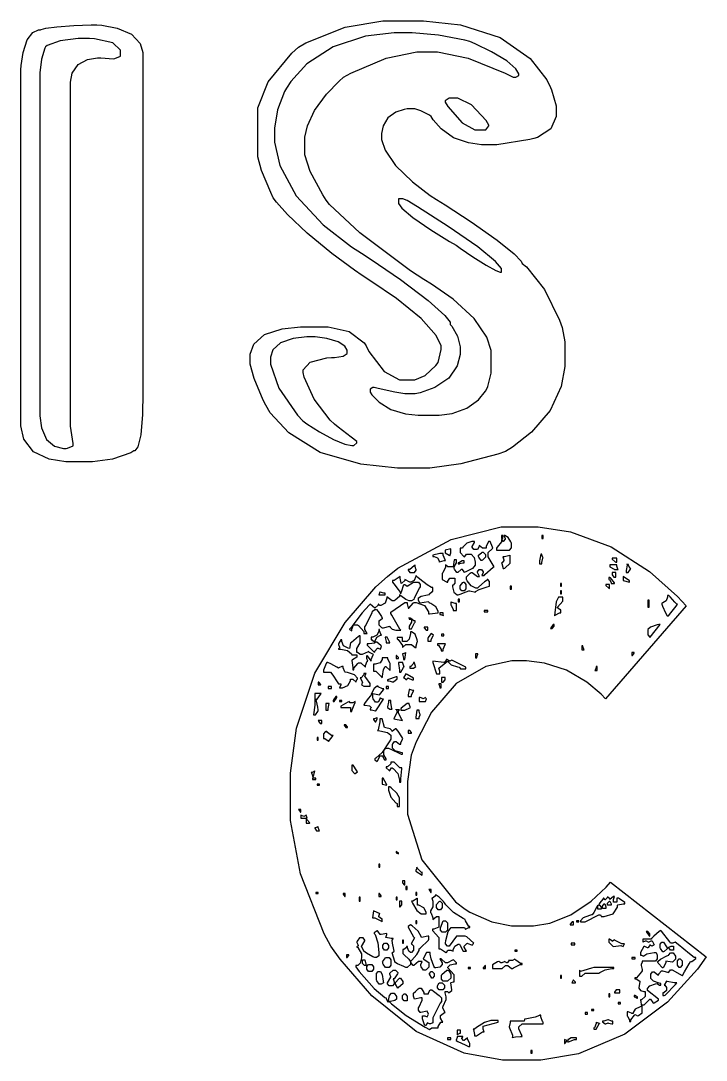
# Model space of a CAD drawing. Extents: x 85 to 270, y 27 to 328.
# Drawn here: x 85.2 to 127.2, y 194.2 to 257.8 of the extents above; entities that cross this region are included whole.
import ezdxf

# ---------------------------------------------------------------- set-up
doc = ezdxf.new("R2010")
doc.units = 0
doc.header["$MEASUREMENT"] = 0

msp = doc.modelspace()

# ---------------------------------------------------------------- linework, layer by layer
at = {"color": 7}
for points in [[(108.162, 257.774), (109.115, 257.774), (109.868, 257.774), (112.13, 257.518), (114.559, 256.748), (116.401, 255.469), (117.424, 254.169), (117.651, 253.683), (117.712, 253.551), (118.004, 252.566), (118.004, 252.236), (118.004, 252.166), (118.004, 251.915), (117.66, 251.161), (116.858, 250.64), (116.629, 250.578), (116.381, 250.508), (114.37, 250.19), (113.701, 250.19), (113.433, 250.19), (112.635, 250.297), (111.72, 250.618), (110.957, 251.158), (110.473, 251.714), (110.349, 251.919), (110.234, 251.999), (109.718, 252.268), (109.345, 252.377), (109.221, 252.377), (108.868, 252.377), (108.692, 252.348), (108.178, 252.173), (107.694, 251.827), (107.408, 251.34), (107.315, 250.875), (107.315, 250.719), (107.315, 250.505), (107.526, 249.861), (108.157, 248.925), (109.204, 247.916), (110.289, 247.09), (110.666, 246.838), (111.204, 246.502), (112.802, 245.463), (114.392, 244.352), (115.434, 243.506), (115.852, 243.073), (115.923, 242.923), (116.17, 242.721), (117.271, 241.336), (118.197, 239.457), (118.357, 239.007), (118.533, 238.125), (118.533, 237.031), (118.533, 236.623), (118.307, 235.397), (117.63, 233.923), (116.494, 232.602), (115.321, 231.679), (114.899, 231.422), (114.423, 231.255), (112.152, 230.66), (110.271, 230.4), (109.644, 230.4), (109.044, 230.4), (108.29, 230.4), (106.033, 230.639), (103.561, 231.357), (101.626, 232.558), (100.499, 233.779), (100.225, 234.244), (100.065, 234.553), (99.5094, 235.882), (99.271, 236.77), (99.271, 237.067), (99.271, 237.173), (99.271, 237.377), (99.489, 237.987), (100.139, 238.572), (101.22, 238.924), (102.351, 239.043), (102.729, 239.043), (103.61, 239.043), (104.041, 239.043), (105.33, 238.752), (106.247, 238.073), (106.363, 237.878), (106.539, 237.535), (107.477, 236.321), (108.413, 235.796), (108.726, 235.796), (109.149, 235.796), (109.354, 235.796), (109.973, 236.061), (110.64, 236.678), (110.772, 236.854), (110.949, 237.666), (110.949, 237.881), (110.644, 238.522), (109.735, 239.554), (108.224, 240.772), (106.652, 241.846), (106.116, 242.182), (105.646, 242.51), (104.269, 243.532), (102.751, 244.776), (101.556, 245.914), (100.881, 246.673), (100.682, 246.944), (100.524, 247.271), (99.9684, 248.616), (99.7299, 249.452), (99.7299, 249.731), (99.7299, 251.919), (99.7299, 252.448), (100.36, 254.036), (101.82, 255.8), (102.235, 256.153), (102.684, 256.427), (105.078, 257.374), (107.39, 257.774), (108.162, 257.774)], [(89.8881, 257.528), (90.201, 257.506), (91.1324, 257.331), (92.0129, 256.95), (92.5368, 256.392), (92.7104, 255.843), (92.7104, 255.658), (92.7104, 235.443), (92.7104, 235.005), (92.6758, 233.691), (92.5724, 232.446), (92.3974, 231.705), (92.2073, 231.458), (92.1452, 231.458), (91.9593, 231.344), (90.8526, 230.951), (89.625, 230.787), (89.2168, 230.787), (88.3348, 230.787), (87.9934, 230.787), (86.9721, 230.94), (86.0019, 231.4), (85.4234, 232.172), (85.2318, 232.986), (85.2318, 233.256), (85.2318, 254.776), (85.248, 255.045), (85.368, 255.843), (85.6188, 256.603), (85.9744, 257.059), (86.3163, 257.211), (86.4306, 257.211), (86.4828, 257.247), (86.7625, 257.315), (87.4448, 257.409), (88.4837, 257.484), (89.5368, 257.522), (89.8881, 257.528)], [(100.754, 250.825), (100.754, 250.349), (101.085, 248.921), (102.081, 247.072), (103.744, 245.284), (105.468, 243.946), (106.08, 243.557), (106.681, 243.162), (108.461, 241.933), (110.159, 240.657), (111.175, 239.739), (111.514, 239.323), (111.514, 239.183), (111.61, 239.079), (111.957, 238.47), (112.113, 237.815), (112.113, 237.596), (112.113, 237.362), (111.941, 236.657), (111.424, 235.904), (110.564, 235.335), (109.668, 235.016), (109.361, 234.95), (108.938, 234.95), (108.733, 234.95), (108.121, 235.052), (107.103, 235.277), (106.856, 235.339), (106.785, 235.339), (106.609, 235.233), (106.609, 235.056), (106.723, 234.885), (107.164, 234.435), (107.884, 233.994), (108.767, 233.732), (109.557, 233.645), (109.82, 233.645), (110.56, 233.645), (110.827, 233.645), (111.632, 233.751), (112.522, 234.064), (113.234, 234.583), (113.663, 235.108), (113.771, 235.303), (113.815, 235.4), (114.017, 236.201), (114.017, 236.467), (114.017, 237.313), (114.017, 237.59), (113.758, 238.419), (112.985, 239.558), (111.695, 240.732), (110.356, 241.661), (109.89, 241.935), (109.087, 242.483), (105.982, 244.793), (104.114, 246.539), (103.929, 246.804), (103.709, 247.13), (102.945, 248.554), (102.622, 249.569), (102.622, 249.907), (102.622, 250.436), (102.622, 250.662), (102.769, 251.336), (103.21, 252.284), (103.947, 253.279), (104.713, 254.074), (104.987, 254.317), (105.428, 254.573), (107.597, 255.478), (109.475, 255.87), (110.103, 255.87), (110.73, 255.87), (112.611, 255.478), (114.881, 254.573), (115.358, 254.317), (115.535, 254.317), (115.711, 254.423), (115.711, 254.526), (115.525, 254.834), (114.966, 255.32), (114.028, 255.878), (113.046, 256.359), (112.713, 256.505), (112.412, 256.594), (110.803, 256.902), (109.192, 257.035), (108.656, 257.035), (108.071, 257.035), (106.32, 256.824), (104.346, 256.188), (102.737, 255.13), (101.747, 254.054), (101.494, 253.647), (101.37, 253.445), (100.939, 252.33), (100.754, 251.201), (100.754, 250.825)], [(86.3946, 254.317), (86.3946, 233.856), (86.3946, 233.608), (86.4941, 232.864), (86.7957, 232.16), (87.3016, 231.739), (87.8388, 231.599), (88.0181, 231.599), (88.0883, 231.617), (88.441, 231.763), (88.441, 231.811), (88.441, 231.915), (88.2646, 232.974), (88.2646, 253.824), (88.2646, 254.01), (88.3832, 254.565), (88.736, 255.094), (89.3202, 255.413), (89.9308, 255.517), (90.1347, 255.517), (90.9105, 255.447), (90.9807, 255.465), (91.3335, 255.61), (91.3335, 255.658), (91.3335, 255.834), (91.3335, 255.98), (90.8569, 256.417), (89.746, 256.664), (89.4292, 256.682), (89.1124, 256.682), (88.7469, 256.682), (87.6515, 256.555), (86.8535, 256.267), (86.7473, 256.187), (86.6937, 256.091), (86.4912, 255.425), (86.3946, 254.594), (86.3946, 254.317)], [(111.195, 252.871), (111.195, 252.801), (111.372, 252.519), (112.236, 251.531), (113.017, 251.108), (113.278, 251.108), (113.63, 251.108), (113.691, 251.108), (113.867, 251.346), (113.877, 251.39), (113.709, 251.664), (112.823, 252.629), (111.972, 253.048), (111.69, 253.048), (111.442, 253.048), (111.195, 252.871)], [(108.339, 246.874), (108.339, 246.698), (108.339, 246.601), (108.556, 246.309), (109.215, 245.733), (110.317, 244.977), (111.474, 244.275), (111.867, 244.052), (112.12, 243.869), (112.896, 243.333), (113.709, 242.813), (114.296, 242.5), (114.563, 242.394), (114.653, 242.394), (114.653, 242.465), (114.653, 242.608), (114.289, 243.034), (113.202, 243.942), (111.392, 245.189), (109.504, 246.384), (108.868, 246.768), (108.62, 246.874), (108.339, 246.874)], [(100.506, 237.031), (100.514, 236.766), (101.017, 235.295), (102.155, 233.645), (102.482, 233.292), (102.733, 233.119), (103.507, 232.624), (104.369, 232.15), (105.071, 231.869), (105.483, 231.775), (105.621, 231.775), (105.797, 231.951), (105.797, 232.037), (105.453, 232.292), (104.651, 232.913), (104.422, 233.08), (104.174, 233.328), (103.192, 234.615), (102.578, 235.974), (102.518, 236.255), (102.518, 236.411), (102.945, 236.874), (103.954, 237.147), (104.246, 237.173), (104.424, 237.173), (104.96, 237.249), (105.198, 237.404), (105.198, 237.455), (105.198, 237.526), (105.198, 237.611), (105.059, 237.863), (104.647, 238.131), (103.962, 238.325), (103.25, 238.426), (103.011, 238.442), (102.734, 238.437), (101.904, 238.337), (101.123, 238.069), (100.659, 237.634), (100.506, 237.182), (100.506, 237.031)], [(115.641, 226.8), (116.24, 226.8), (116.896, 226.8), (118.867, 226.497), (121.356, 225.589), (123.711, 224.077), (125.429, 222.537), (125.942, 221.967), (121.003, 216.289), (120.744, 216.567), (119.864, 217.307), (118.62, 218.035), (117.271, 218.471), (116.18, 218.616), (115.817, 218.616), (115.285, 218.616), (113.694, 218.266), (111.879, 217.215), (110.374, 215.462), (109.418, 213.644), (109.185, 213.008), (109.131, 212.831), (108.902, 211.218), (108.902, 210.679), (108.902, 210.149), (108.902, 209.222), (109.779, 206.437), (111.839, 203.863), (112.43, 203.412), (112.703, 203.236), (114.052, 202.636), (115.269, 202.388), (115.675, 202.388), (116.276, 202.388), (116.608, 202.388), (117.604, 202.555), (118.89, 203.055), (120.129, 203.892), (121.047, 204.754), (121.32, 205.07), (127.176, 200.484), (126.65, 199.748), (124.807, 197.726), (122.202, 195.752), (119.357, 194.565), (117.046, 194.168), (116.276, 194.168), (115.499, 194.168), (114.712, 194.168), (112.355, 194.605), (109.431, 195.916), (106.718, 198.098), (104.768, 200.343), (104.21, 201.154), (103.795, 201.895), (102.352, 205.573), (101.74, 208.847), (101.74, 209.939), (101.74, 210.821), (101.74, 211.737), (102.11, 214.486), (103.222, 217.862), (105.074, 220.956), (106.96, 223.131), (107.667, 223.767), (108.301, 224.27), (111.574, 226.038), (114.624, 226.8), (115.641, 226.8)], [(112.113, 225.495), (112.113, 225.319), (112.113, 225.231), (112.352, 225.002), (112.396, 224.966), (112.404, 224.994), (112.503, 225.142), (112.536, 225.142), (112.748, 225.142), (112.801, 225.126), (112.968, 224.936), (113.029, 224.642), (113.029, 224.543), (113.029, 224.471), (112.866, 224.252), (112.474, 224.05), (112.36, 224.014), (112.36, 224.058), (112.254, 224.19), (112.219, 224.19), (112.183, 224.19), (111.971, 224.014), (111.917, 224.014), (111.777, 224.216), (111.76, 224.26), (111.76, 224.367), (111.901, 224.613), (111.901, 224.79), (111.76, 224.79), (111.69, 224.367), (111.372, 224.367), (111.231, 224.473), (111.231, 224.341), (111.053, 223.988), (111.019, 223.944), (111.019, 223.591), (111.019, 223.591), (111.274, 223.442), (111.301, 223.415), (111.372, 223.415), (111.372, 223.477), (111.478, 223.661), (111.514, 223.661), (111.795, 223.661), (111.795, 223.415), (111.795, 223.37), (111.689, 223.238), (111.654, 223.238), (111.654, 223.133), (111.737, 222.819), (111.945, 222.648), (112.007, 222.639), (112.112, 222.683), (112.492, 222.829), (112.657, 222.885), (112.713, 222.885), (113.065, 222.815), (113.065, 222.854), (113.276, 222.965), (113.769, 223.133), (113.911, 223.168), (113.911, 223.415), (113.911, 223.459), (113.805, 223.591), (113.771, 223.591), (113.771, 223.552), (113.615, 223.433), (113.268, 223.141), (113.171, 223.062), (113.076, 223.062), (112.795, 223.194), (112.544, 223.503), (112.5, 223.591), (112.5, 223.661), (112.5, 223.749), (112.739, 223.979), (112.783, 224.014), (112.853, 224.014), (113.171, 223.767), (113.312, 223.767), (113.171, 224.014), (113.171, 224.058), (113.276, 224.19), (113.312, 224.19), (113.382, 224.19), (113.417, 224.19), (113.524, 224.058), (113.524, 224.014), (113.454, 223.838), (113.594, 223.838), (113.639, 223.9), (114.14, 224.341), (114.194, 224.367), (113.841, 224.966), (113.841, 225.142), (113.841, 225.231), (114.08, 225.461), (114.124, 225.495), (114.106, 225.567), (113.96, 225.918), (113.911, 225.918), (113.858, 225.918), (113.701, 225.601), (113.701, 225.495), (113.488, 225.495), (113.278, 225.672), (113.278, 225.611), (113.17, 225.425), (113.135, 225.425), (112.995, 225.425), (112.959, 225.425), (112.853, 225.557), (112.853, 225.601), (112.995, 225.848), (112.995, 225.918), (112.925, 225.918), (112.827, 225.918), (112.536, 225.814), (112.288, 225.567), (112.254, 225.495), (112.113, 225.495)], [(114.793, 226.271), (114.865, 226.095), (114.865, 226.05), (114.758, 225.918), (114.723, 225.918), (114.723, 225.946), (114.669, 226.024), (114.653, 226.024), (114.653, 225.892), (114.388, 225.557), (114.336, 225.495), (114.336, 225.389), (115.112, 225.389), (115.146, 225.389), (115.252, 225.521), (115.252, 225.565), (115.252, 225.814), (115.225, 225.893), (115.062, 226.162), (114.86, 226.271), (114.793, 226.271)], [(114.653, 226.095), (114.723, 226.095), (114.723, 226.271), (114.653, 226.271), (114.653, 226.095)], [(117.122, 226.095), (117.192, 226.095), (117.192, 226.271), (117.122, 226.271), (117.122, 226.095)], [(110.455, 225.072), (110.455, 225.002), (110.526, 225.002), (110.74, 224.919), (110.842, 224.717), (110.842, 224.649), (110.859, 224.667), (111.137, 224.755), (111.231, 224.755), (111.204, 224.791), (111.089, 225.082), (111.089, 225.178), (110.878, 225.178), (110.455, 225.072)], [(111.195, 225.389), (111.195, 225.213), (111.195, 225.213), (111.45, 225.064), (111.478, 225.036), (111.548, 225.213), (111.548, 225.461), (111.195, 225.389)], [(113.454, 225.249), (113.524, 225.249), (113.55, 225.24), (113.665, 225.115), (113.665, 225.072), (113.665, 225.002), (113.665, 224.941), (113.488, 224.773), (113.454, 224.755), (113.4, 224.755), (113.258, 224.958), (113.242, 225.002), (113.242, 225.064), (113.418, 225.223), (113.454, 225.249)], [(112.007, 224.613), (112.007, 224.543), (112.077, 224.543), (112.094, 224.561), (112.292, 224.613), (112.36, 224.613), (112.36, 224.719), (112.219, 224.719), (112.201, 224.703), (112.055, 224.613), (112.007, 224.613)], [(114.723, 224.966), (114.793, 224.79), (114.793, 224.746), (114.687, 224.613), (114.653, 224.613), (114.661, 224.561), (114.76, 224.26), (114.793, 224.26), (114.855, 224.288), (115.172, 224.579), (115.182, 224.613), (115.182, 225.072), (115.164, 225.056), (114.833, 224.966), (114.723, 224.966)], [(117.052, 225.142), (116.982, 224.719), (116.982, 224.543), (117.122, 224.543), (117.122, 224.631), (117.174, 224.896), (117.192, 224.896), (117.183, 224.923), (117.122, 225.089), (117.122, 225.142), (117.052, 225.142)], [(121.426, 224.896), (121.426, 224.835), (121.602, 224.667), (121.638, 224.649), (121.708, 224.649), (121.708, 224.896), (121.426, 224.896)], [(122.344, 224.543), (122.334, 224.464), (122.273, 224.127), (122.273, 224.014), (122.344, 224.014), (122.396, 224.014), (122.537, 224.216), (122.554, 224.26), (122.519, 224.26), (122.414, 224.447), (122.414, 224.507), (122.344, 224.507), (122.344, 224.543)], [(108.938, 224.19), (108.946, 224.164), (109.045, 224.014), (109.079, 224.014), (109.291, 224.014), (109.325, 224.014), (109.431, 224.146), (109.431, 224.19), (109.413, 224.218), (109.361, 224.409), (109.361, 224.473), (109.307, 224.429), (109.031, 224.19), (108.938, 224.19)], [(121.285, 224.473), (121.285, 224.367), (121.285, 224.367), (121.54, 224.218), (121.568, 224.19), (121.779, 224.19), (121.769, 224.218), (121.708, 224.409), (121.708, 224.473), (121.285, 224.473)], [(121.426, 224.014), (121.426, 223.908), (121.426, 223.864), (121.532, 223.731), (121.568, 223.731), (121.638, 223.731), (121.638, 224.014), (121.426, 224.014)], [(109.397, 223.838), (109.397, 223.759), (109.313, 223.521), (109.11, 223.415), (109.044, 223.415), (108.726, 223.591), (108.726, 223.53), (108.549, 223.362), (108.515, 223.344), (108.505, 223.37), (108.443, 223.668), (108.443, 223.767), (108.381, 223.723), (108.084, 223.521), (107.986, 223.521), (107.986, 223.415), (108.064, 223.326), (108.333, 222.974), (108.443, 222.801), (108.443, 222.743), (108.515, 222.743), (108.531, 222.831), (108.676, 223.272), (108.726, 223.272), (108.868, 223.168), (109.255, 223.415), (109.538, 223.415), (109.572, 223.415), (109.678, 223.282), (109.678, 223.238), (109.678, 223.132), (109.624, 223.08), (109.299, 222.436), (109.291, 222.356), (109.149, 222.286), (109.079, 222.286), (109.007, 222.286), (108.796, 222.37), (108.479, 222.577), (108.409, 222.639), (108.409, 222.551), (108.143, 222.322), (108.09, 222.286), (107.95, 222.286), (107.633, 222.533), (107.633, 222.433), (107.521, 222.136), (107.261, 222.003), (107.174, 222.003), (107.174, 222.021), (107.12, 222.074), (107.104, 222.074), (107.104, 222.013), (106.926, 221.845), (106.892, 221.827), (106.609, 222.074), (106.547, 222.021), (106.114, 221.544), (105.543, 220.787), (105.41, 220.592), (105.392, 220.592), (105.34, 220.54), (105.34, 220.522), (105.481, 220.45), (105.481, 220.538), (105.585, 220.803), (105.621, 220.803), (105.833, 220.803), (105.894, 220.769), (106.222, 220.398), (106.222, 220.274), (106.433, 220.274), (106.292, 220.522), (106.292, 220.698), (106.353, 220.778), (106.741, 221.562), (106.751, 221.651), (106.892, 221.757), (106.962, 221.757), (106.996, 221.757), (107.103, 221.625), (107.297, 221.316), (107.351, 221.228), (107.351, 221.184), (107.191, 221.051), (107.138, 221.051), (107.138, 220.875), (107.138, 220.813), (107.315, 220.645), (107.351, 220.627), (107.421, 220.627), (107.81, 220.733), (107.818, 220.689), (107.958, 220.544), (108.19, 220.486), (108.267, 220.486), (108.479, 220.486), (108.426, 220.54), (107.932, 221.394), (107.88, 221.508), (107.88, 221.58), (108.726, 222.18), (108.868, 222.18), (108.868, 222.092), (108.928, 221.855), (108.938, 221.827), (108.972, 221.837), (109.237, 222.136), (109.255, 222.18), (109.426, 222.18), (109.939, 221.999), (110.173, 221.607), (110.173, 221.474), (110.243, 221.474), (110.772, 221.544), (110.772, 221.637), (110.64, 221.911), (110.331, 222.118), (110.243, 222.144), (110.243, 222.162), (110.189, 222.214), (110.173, 222.214), (109.644, 222.144), (109.573, 222.32), (109.573, 222.426), (109.573, 222.461), (109.736, 222.564), (110.127, 222.656), (110.243, 222.673), (110.243, 222.717), (110.401, 222.849), (110.455, 222.849), (110.455, 223.096), (110.366, 223.096), (110.101, 223.252), (109.652, 223.6), (109.538, 223.697), (109.397, 223.838)], [(112.324, 223.415), (112.358, 223.415), (112.466, 223.282), (112.466, 223.238), (112.466, 223.062), (112.466, 223.018), (112.358, 222.885), (112.324, 222.885), (112.254, 222.885), (112.218, 222.885), (112.113, 223.018), (112.113, 223.062), (112.113, 223.132), (112.113, 223.204), (112.288, 223.398), (112.324, 223.415)], [(118.251, 223.168), (118.321, 223.168), (118.321, 223.344), (118.251, 223.344), (118.251, 223.168)], [(121.039, 223.272), (121.039, 223.212), (121.214, 223.044), (121.249, 223.026), (121.249, 223.272), (121.039, 223.272)], [(121.215, 223.661), (121.215, 223.591), (121.249, 223.591), (121.356, 223.406), (121.356, 223.344), (121.568, 223.344), (121.558, 223.388), (121.32, 223.679), (121.285, 223.697), (121.215, 223.697), (121.215, 223.661)], [(122.097, 223.767), (122.097, 223.521), (122.484, 223.415), (122.484, 223.503), (122.157, 223.733), (122.097, 223.767)], [(107.208, 222.815), (107.138, 222.639), (107.527, 222.639), (107.527, 222.743), (107.447, 222.743), (107.226, 222.807), (107.208, 222.815)], [(115.182, 222.992), (115.252, 222.992), (115.252, 223.168), (115.182, 223.168), (115.182, 222.992)], [(118.251, 222.709), (118.321, 222.709), (118.321, 222.885), (118.251, 222.885), (118.251, 222.709)], [(111.548, 222.214), (111.548, 222.038), (111.574, 222.003), (111.69, 221.765), (111.69, 221.685), (111.901, 221.685), (111.901, 222.11), (111.813, 222.11), (111.574, 222.198), (111.548, 222.214)], [(112.007, 222.214), (112.077, 222.214), (112.077, 222.39), (112.007, 222.39), (112.007, 222.214)], [(117.898, 221.368), (117.942, 221.396), (118.2, 221.544), (118.287, 221.544), (118.287, 221.721), (118.233, 221.721), (118.074, 221.853), (118.074, 221.897), (118.393, 222.25), (118.393, 222.497), (118.181, 222.497), (118.135, 222.497), (118, 222.212), (117.906, 221.554), (117.898, 221.368)], [(123.613, 221.897), (123.685, 221.897), (123.685, 222.32), (123.613, 222.32), (123.613, 221.897)], [(124.813, 222.567), (124.813, 222.495), (124.729, 222.278), (124.521, 222.154), (124.46, 222.144), (124.46, 222.074), (124.504, 221.959), (124.675, 221.55), (124.779, 221.368), (124.813, 221.368), (124.864, 221.368), (125.02, 221.55), (125.332, 221.959), (125.413, 222.074), (125.373, 222.074), (125.253, 222.206), (124.962, 222.515), (124.883, 222.603), (124.813, 222.603), (124.813, 222.567)], [(110.878, 221.544), (110.878, 221.438), (110.931, 221.438), (111.071, 221.378), (111.089, 221.368), (111.089, 221.544), (110.878, 221.544)], [(113.594, 221.615), (113.807, 221.615), (113.807, 221.685), (113.594, 221.685), (113.594, 221.615)], [(109.008, 221.262), (109.008, 221.156), (109.149, 221.156), (109.149, 220.979), (109.008, 220.733), (109.008, 220.556), (109.149, 220.556), (109.149, 220.556), (109.325, 220.935), (109.361, 220.979), (109.361, 221.051), (109.289, 221.051), (109.105, 221.201), (109.079, 221.228), (109.008, 221.228), (109.008, 221.262)], [(117.651, 220.592), (117.722, 220.592), (117.756, 220.592), (117.864, 220.725), (117.864, 220.769), (117.864, 220.839), (117.81, 220.839), (117.677, 220.628), (117.651, 220.592)], [(123.613, 220.486), (123.613, 220.24), (123.613, 220.195), (123.719, 220.063), (123.755, 220.063), (124.354, 220.839), (124.284, 220.839), (124.168, 220.813), (123.775, 220.676), (123.613, 220.534), (123.613, 220.486)], [(105.34, 219.358), (105.26, 219.376), (104.99, 219.53), (104.881, 219.799), (104.881, 219.887), (104.827, 219.887), (104.685, 219.684), (104.669, 219.64), (104.677, 219.614), (104.739, 219.449), (104.739, 219.392), (104.721, 219.392), (104.669, 219.34), (104.669, 219.322), (104.807, 219.322), (105.22, 219.239), (105.463, 219.031), (105.481, 218.969), (105.797, 218.969), (105.797, 218.899), (105.797, 218.838), (105.533, 218.67), (105.481, 218.652), (105.497, 218.635), (105.551, 218.199), (105.551, 218.053), (105.621, 218.053), (105.621, 218.158), (105.859, 218.45), (105.904, 218.476), (106.046, 218.476), (106.327, 218.229), (106.327, 218.317), (106.433, 218.582), (106.469, 218.582), (106.398, 218.758), (106.398, 218.935), (106.679, 218.582), (106.679, 218.688), (106.794, 218.97), (106.821, 219.005), (106.767, 219.023), (106.539, 219.142), (106.539, 219.181), (106.485, 219.155), (106.128, 219.005), (106.01, 219.005), (105.982, 219.023), (105.843, 219.111), (105.797, 219.111), (105.797, 219.358), (106.01, 219.71), (106.01, 220.133), (105.94, 220.133), (105.904, 220.089), (105.463, 219.728), (105.41, 219.71), (105.34, 219.358)], [(107.138, 220.486), (107.138, 220.407), (107.028, 220.169), (106.766, 220.063), (106.679, 220.063), (106.679, 219.887), (106.732, 219.887), (106.892, 219.754), (106.892, 219.71), (106.874, 219.694), (106.543, 219.64), (106.433, 219.64), (106.433, 219.568), (106.459, 219.516), (106.838, 219.163), (106.892, 219.145), (106.892, 219.207), (107.068, 219.376), (107.104, 219.392), (107.244, 219.322), (107.315, 219.498), (107.271, 219.542), (107.013, 219.745), (106.928, 219.745), (106.928, 219.825), (107.028, 220.063), (107.243, 220.169), (107.315, 220.169), (107.287, 220.205), (107.174, 220.443), (107.174, 220.522), (107.138, 220.522), (107.138, 220.486)], [(109.079, 220.38), (109.079, 220.27), (109.003, 219.936), (108.847, 219.781), (108.796, 219.781), (108.585, 219.781), (108.585, 220.027), (108.267, 220.027), (108.267, 219.957), (108.319, 219.922), (108.585, 219.552), (108.585, 219.428), (108.796, 219.604), (109.149, 219.604), (109.361, 219.428), (109.431, 219.428), (109.431, 219.516), (109.492, 219.754), (109.502, 219.781), (109.492, 219.887), (109.369, 220.24), (109.15, 220.38), (109.079, 220.38)], [(109.926, 220.663), (109.926, 220.618), (110.031, 220.486), (110.067, 220.486), (110.137, 220.486), (110.137, 220.663), (109.926, 220.663)], [(110.137, 219.993), (110.137, 219.817), (110.349, 219.817), (110.349, 219.905), (110.462, 220.135), (110.49, 220.169), (110.349, 220.274), (110.331, 220.266), (110.153, 220.029), (110.137, 219.993)], [(110.985, 220.133), (111.125, 220.133), (111.125, 220.24), (110.985, 220.24), (110.985, 220.133)], [(107.527, 220.063), (107.535, 220.037), (107.597, 219.793), (107.597, 219.71), (107.81, 219.71), (107.792, 219.772), (107.646, 220.063), (107.597, 220.063), (107.527, 220.063)], [(110.736, 219.64), (110.736, 219.568), (110.789, 219.568), (110.949, 219.304), (110.949, 219.215), (111.089, 219.215), (111.089, 219.322), (111.204, 219.606), (111.231, 219.64), (110.736, 219.64)], [(119.556, 219.534), (119.556, 219.287), (119.698, 219.287), (119.68, 219.313), (119.628, 219.479), (119.628, 219.534), (119.556, 219.534)], [(108.197, 218.935), (108.197, 218.758), (108.339, 218.758), (108.339, 218.802), (108.231, 218.935), (108.197, 218.935)], [(108.585, 219.039), (108.593, 219.013), (108.656, 218.769), (108.656, 218.686), (108.726, 218.686), (108.796, 219.111), (108.77, 219.093), (108.631, 219.039), (108.585, 219.039)], [(113.065, 219.039), (113.065, 218.792), (113.135, 218.792), (113.135, 218.855), (113.196, 219.013), (113.206, 219.039), (113.065, 219.039)], [(122.626, 219.111), (122.626, 218.935), (122.66, 218.935), (122.767, 219.067), (122.767, 219.111), (122.626, 219.111)], [(103.963, 218.51), (103.928, 218.44), (103.753, 218.043), (103.753, 217.91), (104.14, 217.91), (104.185, 217.91), (104.325, 217.73), (104.597, 217.321), (104.669, 217.205), (104.811, 217.205), (104.811, 217.135), (104.739, 216.958), (104.811, 216.958), (104.921, 216.958), (105.254, 217.091), (105.41, 217.388), (105.41, 217.488), (105.551, 217.488), (105.763, 217.311), (105.763, 217.355), (105.815, 217.488), (105.833, 217.488), (105.833, 217.555), (105.647, 217.754), (105.215, 217.894), (105.092, 217.91), (105.066, 217.938), (104.951, 218.182), (104.951, 218.263), (104.88, 218.263), (104.685, 218.175), (104.669, 218.157), (104.571, 218.219), (104.196, 218.427), (104.021, 218.51), (103.963, 218.51)], [(107.351, 218.758), (107.351, 218.692), (107.218, 218.489), (106.921, 218.405), (106.821, 218.405), (106.821, 217.981), (106.954, 217.981), (107.297, 217.629), (107.351, 217.558), (107.359, 217.673), (107.429, 218.083), (107.528, 218.263), (107.561, 218.263), (107.844, 218.017), (107.844, 218.44), (107.816, 218.476), (107.703, 218.714), (107.703, 218.792), (107.351, 218.792), (107.351, 218.758)], [(108.339, 218.51), (108.355, 218.45), (108.409, 218.046), (108.409, 217.91), (108.479, 217.91), (108.656, 218.203), (108.692, 218.263), (108.682, 218.291), (108.62, 218.456), (108.62, 218.51), (108.339, 218.51)], [(109.255, 218.51), (109.255, 218.45), (109.097, 218.263), (109.044, 218.263), (109.044, 218.157), (109.255, 218.157), (109.397, 218.263), (109.387, 218.291), (109.325, 218.456), (109.325, 218.51), (109.255, 218.51)], [(111.265, 218.686), (111.265, 218.642), (111.16, 218.51), (111.125, 218.51), (110.455, 218.582), (110.455, 218.51), (110.666, 217.804), (110.878, 217.804), (110.878, 217.981), (110.808, 218.157), (111.337, 218.582), (111.408, 218.582), (111.408, 218.528), (111.57, 218.367), (111.961, 218.247), (112.077, 218.229), (112.077, 218.203), (112.13, 218.123), (112.147, 218.123), (112.466, 218.123), (112.466, 218.229), (111.618, 218.652), (111.478, 218.582), (111.46, 218.599), (111.314, 218.686), (111.265, 218.686)], [(120.438, 218.263), (120.438, 218.203), (120.376, 218.044), (120.367, 218.017), (120.51, 218.017), (120.51, 218.263), (120.438, 218.263)], [(106.222, 217.804), (106.222, 217.744), (106.062, 217.558), (106.01, 217.558), (106.15, 217.311), (106.08, 217.135), (106.222, 217.065), (106.609, 217.065), (106.609, 217.215), (106.345, 217.594), (106.292, 217.664), (106.363, 217.84), (106.222, 217.84), (106.222, 217.804)], [(107.667, 217.452), (107.667, 217.381), (107.746, 217.381), (107.986, 217.329), (107.986, 217.311), (108.038, 217.329), (108.267, 217.501), (108.267, 217.558), (108.267, 217.628), (108.197, 217.628), (107.667, 217.452)], [(108.796, 217.804), (108.656, 217.558), (108.69, 217.558), (108.796, 217.479), (108.796, 217.452), (108.938, 217.558), (108.964, 217.541), (109.182, 217.452), (109.255, 217.452), (109.255, 217.54), (108.867, 217.778), (108.796, 217.804)], [(110.985, 217.558), (110.985, 217.311), (111.055, 217.311), (111.089, 217.311), (111.195, 217.443), (111.195, 217.488), (111.195, 217.594), (110.985, 217.594), (110.985, 217.558)], [(103.434, 217.311), (103.434, 217.135), (103.576, 217.135), (103.584, 217.162), (103.471, 217.311), (103.434, 217.311)], [(104.033, 216.922), (104.246, 216.922), (104.246, 217.029), (104.033, 217.029), (104.033, 216.922)], [(106.222, 215.9), (106.309, 215.9), (106.569, 215.852), (106.679, 215.757), (106.679, 215.724), (106.662, 215.724), (106.609, 215.645), (106.609, 215.617), (106.697, 215.617), (106.944, 215.557), (106.962, 215.547), (107.421, 216.253), (107.367, 216.253), (107.235, 216.315), (107.208, 216.323), (107.208, 216.262), (107.103, 216.076), (107.068, 216.076), (106.998, 216.076), (106.944, 216.076), (106.802, 216.279), (106.785, 216.323), (106.785, 216.606), (107.174, 216.535), (107.174, 216.535), (107.429, 216.827), (107.457, 216.888), (107.369, 216.888), (107.104, 217.02), (107.104, 217.065), (107.042, 217.065), (106.86, 216.91), (106.679, 216.563), (106.645, 216.465), (106.627, 216.457), (106.485, 216.303), (106.274, 215.988), (106.222, 215.9)], [(107.597, 216.922), (107.738, 216.922), (107.738, 217.029), (107.597, 217.029), (107.597, 216.922)], [(110.808, 217.205), (110.816, 217.179), (110.878, 217.013), (110.878, 216.958), (110.949, 216.958), (110.949, 217.205), (110.808, 217.205)], [(103.223, 216.606), (103.223, 215.9), (103.152, 215.301), (103.223, 215.301), (103.276, 215.301), (103.416, 215.503), (103.434, 215.547), (103.434, 215.602), (103.402, 215.768), (103.32, 216.148), (103.294, 216.253), (103.372, 216.253), (103.575, 216.545), (103.61, 216.606), (103.223, 216.606)], [(104.352, 216.183), (104.352, 216.112), (104.404, 216.112), (104.545, 216.315), (104.563, 216.359), (104.563, 216.429), (104.509, 216.429), (104.369, 216.218), (104.352, 216.183)], [(109.008, 216.852), (108.99, 216.836), (108.938, 216.531), (108.938, 216.429), (109.149, 216.429), (109.149, 216.517), (109.263, 216.747), (109.291, 216.782), (109.219, 216.782), (109.034, 216.844), (109.008, 216.852)], [(109.608, 216.359), (109.608, 216.112), (109.996, 216.112), (110.067, 216.289), (110.049, 216.289), (109.996, 216.342), (109.996, 216.359), (109.854, 216.289), (109.828, 216.298), (109.663, 216.359), (109.608, 216.359)], [(103.893, 216.006), (103.893, 215.583), (104.033, 215.583), (104.033, 215.689), (104.096, 215.99), (104.105, 216.006), (103.893, 216.006)], [(104.739, 216.112), (104.881, 216.112), (104.881, 216.183), (104.739, 216.183), (104.739, 216.112)], [(104.811, 215.76), (105.41, 215.76), (105.41, 215.511), (105.481, 215.511), (105.515, 215.599), (105.639, 215.918), (105.693, 216.064), (105.693, 216.112), (105.551, 216.04), (105.41, 216.04), (105.392, 216.04), (105.34, 216.094), (105.34, 216.112), (105.252, 216.086), (104.811, 215.842), (104.811, 215.76)], [(107.738, 216.183), (107.738, 216.078), (107.676, 215.786), (107.667, 215.76), (107.81, 215.653), (107.95, 215.653), (107.932, 215.671), (107.88, 216.056), (107.88, 216.183), (107.738, 216.183)], [(108.197, 215.653), (108.267, 215.477), (108.056, 215.054), (108.585, 214.948), (108.541, 215.01), (108.339, 215.414), (108.339, 215.547), (108.355, 215.547), (108.409, 215.601), (108.409, 215.617), (108.197, 215.617), (108.197, 215.653)], [(108.479, 215.653), (108.479, 215.583), (108.62, 215.583), (108.734, 215.583), (109.034, 215.733), (109.079, 215.76), (109.069, 215.786), (109.008, 215.951), (109.008, 216.006), (108.876, 216.006), (108.505, 215.715), (108.479, 215.653)], [(106.821, 215.054), (106.821, 215.01), (106.926, 214.878), (106.962, 214.878), (107.032, 215.054), (107.032, 215.124), (107.014, 215.116), (106.87, 215.054), (106.821, 215.054)], [(107.208, 215.054), (107.208, 214.878), (107.094, 214.393), (107.068, 214.348), (107.2, 214.331), (107.672, 214.212), (107.88, 214.051), (107.88, 213.996), (107.88, 213.819), (107.782, 213.643), (107.345, 212.995), (106.962, 212.646), (106.892, 212.619), (106.892, 212.549), (107.032, 212.442), (107.059, 212.478), (107.174, 212.717), (107.174, 212.795), (107.385, 212.795), (107.385, 212.735), (107.491, 212.549), (107.527, 212.549), (107.597, 212.549), (107.597, 212.619), (107.457, 212.865), (107.457, 213.078), (107.457, 213.122), (107.561, 213.254), (107.597, 213.254), (107.667, 213.254), (107.73, 213.254), (107.918, 213.172), (108.383, 212.963), (108.515, 212.901), (108.585, 212.901), (108.585, 212.972), (108.487, 212.99), (108.139, 213.11), (107.986, 213.271), (107.986, 213.324), (107.986, 213.501), (107.994, 213.528), (108.093, 213.677), (108.126, 213.677), (108.197, 213.677), (108.409, 213.501), (108.479, 213.501), (108.479, 213.589), (108.593, 213.819), (108.62, 213.854), (108.558, 213.952), (108.325, 214.3), (108.202, 214.453), (108.162, 214.453), (107.95, 214.277), (107.95, 214.318), (107.84, 214.441), (107.57, 214.516), (107.491, 214.525), (107.351, 215.054), (107.208, 215.054)], [(109.467, 215.583), (109.397, 215.158), (109.397, 215.088), (109.608, 215.088), (109.608, 215.15), (109.668, 215.309), (109.678, 215.335), (109.66, 215.363), (109.608, 215.528), (109.608, 215.583), (109.467, 215.583)], [(103.434, 214.948), (103.443, 214.922), (103.542, 214.771), (103.576, 214.771), (103.646, 214.771), (103.646, 214.948), (103.434, 214.948)], [(105.022, 214.701), (105.03, 214.675), (105.129, 214.525), (105.164, 214.525), (105.234, 214.525), (105.234, 214.569), (105.126, 214.701), (105.092, 214.701), (105.022, 214.701)], [(103.364, 213.747), (103.434, 213.747), (103.434, 213.924), (103.364, 213.924), (103.364, 213.747)], [(103.753, 214.1), (103.753, 213.854), (103.831, 213.854), (104.033, 213.705), (104.069, 213.677), (104.352, 214.03), (104.254, 214.03), (104.007, 214.232), (103.963, 214.277), (103.893, 214.277), (103.866, 214.268), (103.753, 214.143), (103.753, 214.1)], [(108.938, 214.348), (108.938, 214.172), (109.149, 214.172), (109.149, 214.216), (109.043, 214.348), (109.008, 214.348), (108.938, 214.348)], [(103.011, 211.773), (103.019, 211.747), (103.081, 211.581), (103.081, 211.526), (103.152, 211.526), (103.223, 211.879), (103.196, 211.861), (103.057, 211.773), (103.011, 211.773)], [(105.481, 212.196), (105.481, 211.949), (105.481, 211.889), (105.657, 211.72), (105.693, 211.703), (105.833, 211.807), (105.806, 211.869), (105.577, 212.223), (105.551, 212.232), (105.481, 212.232), (105.481, 212.196)], [(107.88, 212.372), (107.88, 212.312), (107.667, 212.126), (107.597, 212.126), (107.597, 212.065), (107.774, 211.897), (107.81, 211.879), (107.818, 211.905), (107.917, 212.055), (107.95, 212.055), (108.029, 212.011), (108.297, 211.708), (108.409, 211.307), (108.409, 211.173), (108.479, 211.173), (108.479, 211.394), (108.54, 212.003), (108.549, 212.055), (108.434, 212.055), (108.143, 212.346), (108.09, 212.408), (107.88, 212.408), (107.88, 212.372)], [(103.081, 211.35), (103.294, 211.35), (103.294, 211.42), (103.081, 211.42), (103.081, 211.35)], [(107.351, 211.42), (107.351, 211.067), (107.633, 210.997), (107.605, 211.067), (107.414, 211.42), (107.351, 211.42)], [(103.364, 210.997), (103.504, 210.997), (103.504, 211.067), (103.364, 211.067), (103.364, 210.997)], [(107.738, 210.891), (107.738, 210.821), (107.738, 210.683), (107.87, 210.265), (108.179, 209.921), (108.267, 209.867), (108.267, 209.69), (108.409, 209.69), (108.409, 210.115), (108.409, 210.216), (108.253, 210.516), (107.906, 210.83), (107.81, 210.891), (107.738, 210.891)], [(102.235, 209.514), (102.243, 209.488), (102.343, 209.338), (102.376, 209.338), (102.376, 209.514), (102.235, 209.514)], [(102.376, 209.161), (102.376, 208.985), (102.765, 208.985), (102.694, 209.161), (102.552, 209.091), (102.376, 209.161)], [(102.694, 208.915), (102.694, 208.668), (102.905, 208.668), (102.913, 208.686), (102.729, 208.898), (102.694, 208.915)], [(103.223, 208.385), (103.232, 208.359), (103.331, 208.209), (103.364, 208.209), (103.504, 208.209), (103.495, 208.237), (103.434, 208.402), (103.434, 208.456), (103.416, 208.448), (103.271, 208.385), (103.223, 208.385)], [(108.197, 206.94), (108.197, 206.868), (108.339, 206.798), (108.339, 206.868), (108.197, 206.94)], [(107.138, 205.986), (107.208, 205.986), (107.208, 206.163), (107.138, 206.163), (107.138, 205.986)], [(109.467, 205.986), (109.467, 205.926), (109.405, 205.767), (109.397, 205.74), (109.784, 205.493), (109.784, 205.669), (109.757, 205.661), (109.493, 205.926), (109.467, 205.986)], [(108.585, 205.14), (108.585, 205.07), (108.585, 205.026), (108.69, 204.894), (108.726, 204.894), (108.726, 205.14), (108.585, 205.14)], [(103.294, 204.365), (103.434, 204.365), (103.434, 204.435), (103.294, 204.435), (103.294, 204.365)], [(104.951, 204.365), (104.96, 204.338), (105.059, 204.188), (105.092, 204.188), (105.092, 204.365), (104.951, 204.365)], [(107.138, 204.365), (107.138, 204.188), (107.28, 204.188), (107.28, 204.232), (107.173, 204.365), (107.138, 204.365)], [(108.796, 204.611), (108.868, 204.611), (108.868, 204.788), (108.796, 204.788), (108.796, 204.611)], [(109.397, 204.258), (109.467, 204.258), (109.467, 204.435), (109.397, 204.435), (109.397, 204.258)], [(110.207, 204.611), (110.216, 204.585), (110.315, 204.435), (110.349, 204.435), (110.349, 204.611), (110.207, 204.611)], [(110.596, 204.258), (110.596, 204.214), (110.436, 204.082), (110.383, 204.082), (110.455, 203.906), (110.455, 203.553), (110.313, 203.306), (110.313, 203.2), (110.339, 203.165), (110.455, 202.875), (110.455, 202.777), (110.666, 202.953), (110.808, 202.953), (110.808, 202.354), (110.808, 202.31), (110.516, 202.178), (110.419, 202.178), (110.419, 202.106), (110.808, 201.683), (110.808, 200.977), (110.923, 200.977), (111.212, 200.775), (111.265, 200.731), (111.274, 200.758), (111.373, 200.907), (111.408, 200.907), (111.548, 200.907), (111.69, 200.837), (111.69, 200.916), (111.791, 201.155), (112.006, 201.26), (112.077, 201.26), (112.112, 201.19), (112.298, 200.837), (112.36, 200.837), (112.5, 200.837), (112.36, 201.083), (112.36, 201.145), (112.536, 201.313), (112.572, 201.33), (112.598, 201.313), (112.816, 201.224), (112.889, 201.224), (112.889, 201.252), (112.941, 201.33), (112.959, 201.33), (112.959, 201.33), (112.518, 201.709), (112.43, 201.753), (111.901, 201.753), (111.442, 201.154), (111.372, 201.154), (111.336, 201.154), (111.231, 201.286), (111.231, 201.33), (111.248, 201.49), (111.384, 202.045), (111.559, 202.282), (111.618, 202.282), (112.36, 202.282), (112.376, 202.282), (112.43, 202.204), (112.43, 202.178), (112.447, 202.195), (112.645, 202.282), (112.713, 202.282), (112.713, 202.354), (112.641, 202.354), (112.438, 202.707), (112.43, 202.777), (112.298, 202.839), (111.715, 203.21), (111.239, 203.685), (111.161, 203.799), (111.099, 203.879), (110.837, 204.149), (110.655, 204.258), (110.596, 204.258)], [(121.109, 204.152), (121.109, 204.108), (121.001, 203.976), (120.967, 203.976), (120.967, 204.003), (120.913, 204.082), (120.897, 204.082), (120.843, 204.021), (120.676, 203.791), (120.614, 203.692), (120.614, 203.659), (120.64, 203.65), (120.756, 203.525), (120.756, 203.483), (120.756, 203.412), (120.544, 203.412), (120.544, 203.659), (120.49, 203.562), (120.297, 203.214), (120.191, 203.06), (120.157, 203.06), (120.041, 203.033), (119.648, 202.875), (119.485, 202.696), (119.485, 202.635), (119.768, 202.635), (120.614, 203.06), (120.686, 203.06), (120.702, 203.06), (120.756, 202.981), (120.756, 202.953), (120.938, 202.953), (121.488, 203.135), (121.744, 203.528), (121.744, 203.659), (121.761, 203.677), (122.091, 203.729), (122.202, 203.729), (122.202, 203.817), (121.875, 204.047), (121.815, 204.082), (121.708, 204.082), (121.708, 203.835), (121.496, 203.835), (121.496, 204.012), (121.568, 204.188), (121.496, 204.188), (121.285, 204.012), (121.285, 204.047), (121.153, 204.152), (121.109, 204.152)], [(105.94, 203.906), (106.01, 203.906), (106.01, 204.152), (105.94, 204.152), (105.94, 203.906)], [(108.197, 204.152), (108.197, 203.976), (108.267, 203.976), (108.267, 204.152), (108.197, 204.152)], [(108.409, 203.906), (108.409, 203.553), (108.443, 203.553), (108.549, 203.685), (108.549, 203.729), (108.549, 203.906), (108.409, 203.906)], [(109.149, 203.906), (109.201, 203.773), (109.472, 203.32), (109.732, 203.13), (109.82, 203.13), (110.031, 203.13), (110.031, 203.223), (109.898, 203.501), (109.59, 203.65), (109.502, 203.659), (109.502, 204.082), (109.484, 204.056), (109.232, 203.906), (109.149, 203.906)], [(110.878, 203.906), (110.905, 203.897), (111.019, 203.772), (111.019, 203.729), (111.019, 203.553), (111.019, 203.509), (110.913, 203.376), (110.878, 203.376), (110.808, 203.376), (110.772, 203.376), (110.666, 203.509), (110.666, 203.553), (110.666, 203.623), (110.666, 203.695), (110.842, 203.889), (110.878, 203.906)], [(120.967, 203.729), (121.039, 203.553), (121.039, 203.447), (120.826, 203.447), (120.826, 203.553), (120.826, 203.597), (120.931, 203.729), (120.967, 203.729)], [(121.285, 203.906), (121.356, 203.729), (121.356, 203.659), (121.143, 203.659), (121.143, 203.729), (121.143, 203.773), (121.249, 203.906), (121.285, 203.906)], [(106.821, 203.306), (106.751, 202.883), (106.9, 202.883), (107.307, 202.679), (107.351, 202.635), (107.351, 202.811), (107.297, 202.811), (107.138, 202.944), (107.138, 202.988), (107.208, 203.164), (107.173, 203.156), (106.856, 203.28), (106.821, 203.306)], [(108.938, 202.354), (108.946, 202.301), (109.272, 201.71), (109.325, 201.648), (109.115, 201.296), (109.141, 201.287), (109.255, 201.162), (109.255, 201.119), (109.255, 200.943), (109.255, 200.899), (109.149, 200.767), (109.115, 200.767), (109.077, 200.767), (108.968, 200.851), (108.902, 201.053), (108.902, 201.119), (108.832, 201.119), (108.832, 201.075), (108.672, 200.943), (108.62, 200.943), (108.62, 200.695), (108.698, 200.624), (108.968, 200.352), (109.079, 200.212), (109.079, 200.165), (109.079, 200.095), (109.079, 200.035), (108.902, 199.867), (108.868, 199.849), (108.796, 199.849), (108.682, 199.893), (108.289, 200.065), (108.126, 200.168), (108.126, 200.201), (107.95, 200.731), (108.09, 200.837), (108.064, 200.943), (107.98, 201.331), (107.95, 201.506), (107.95, 201.506), (107.967, 201.506), (108.02, 201.586), (108.02, 201.613), (107.904, 201.613), (107.579, 201.675), (107.561, 201.683), (107.633, 201.859), (107.633, 201.929), (107.28, 201.859), (107.226, 201.859), (107.085, 202.062), (107.068, 202.106), (107.032, 202.089), (106.856, 201.97), (106.856, 201.929), (106.908, 201.851), (107.076, 201.348), (107.138, 200.753), (107.138, 200.554), (106.998, 200.448), (106.892, 200.448), (106.776, 200.502), (106.385, 200.714), (106.222, 200.833), (106.222, 200.871), (106.08, 201.119), (106.292, 201.472), (106.292, 201.516), (106.185, 201.648), (106.15, 201.648), (106.01, 201.648), (105.956, 201.648), (105.815, 201.444), (105.797, 201.4), (105.806, 201.374), (105.869, 201.209), (105.869, 201.154), (105.851, 201.154), (105.797, 201.101), (105.797, 201.083), (105.85, 201.057), (106.08, 200.681), (106.08, 200.554), (106.08, 200.44), (106.004, 200.097), (105.849, 199.955), (105.797, 199.955), (105.727, 199.955), (105.727, 199.885), (105.948, 199.602), (106.86, 198.562), (107.509, 198.015), (107.597, 197.979), (107.597, 197.918), (107.702, 197.732), (107.738, 197.732), (107.738, 197.831), (107.79, 198.129), (107.91, 198.261), (107.95, 198.261), (108.02, 198.261), (108.073, 198.261), (108.215, 198.059), (108.233, 198.015), (108.233, 197.944), (108.233, 197.913), (108.121, 197.817), (107.86, 197.768), (107.774, 197.768), (107.914, 197.627), (108.81, 196.904), (109.969, 196.18), (110.243, 196.038), (110.383, 196.144), (110.772, 196.144), (110.772, 196.233), (110.931, 196.497), (110.985, 196.497), (111.055, 196.497), (110.913, 196.744), (110.913, 196.85), (110.913, 196.912), (111.151, 197.088), (111.195, 197.097), (111.055, 197.343), (111.055, 197.415), (111.089, 197.477), (111.265, 197.881), (111.265, 198.015), (111.256, 198.042), (111.195, 198.286), (111.195, 198.367), (111.337, 198.367), (111.354, 198.367), (111.408, 198.315), (111.408, 198.297), (111.442, 198.315), (111.618, 198.435), (111.618, 198.473), (111.548, 198.896), (111.574, 198.914), (111.713, 198.967), (111.76, 198.967), (111.76, 199.39), (111.372, 199.813), (111.372, 199.861), (111.504, 200.003), (111.802, 200.061), (111.901, 200.061), (111.901, 200.123), (111.724, 200.291), (111.69, 200.308), (111.646, 200.281), (111.335, 200.131), (111.231, 200.131), (110.949, 200.378), (110.878, 200.378), (111.019, 200.131), (111.019, 200.061), (111.009, 200.017), (110.869, 199.871), (110.637, 199.813), (110.56, 199.813), (110.506, 199.919), (110.339, 200.37), (110.279, 200.667), (110.279, 200.767), (110.137, 200.767), (110.065, 200.767), (109.881, 200.414), (109.854, 200.342), (109.916, 200.334), (110.207, 200.156), (110.207, 200.095), (110.207, 199.919), (110.207, 199.858), (110.031, 199.69), (109.996, 199.672), (109.926, 199.672), (109.872, 199.672), (109.73, 199.875), (109.714, 199.919), (109.714, 200.025), (109.784, 200.201), (109.573, 200.201), (109.291, 199.955), (109.237, 199.955), (109.095, 200.157), (109.079, 200.201), (109.167, 200.281), (109.475, 200.63), (109.608, 200.89), (109.608, 200.977), (109.678, 201.021), (110.181, 201.524), (110.207, 201.577), (110.207, 201.753), (110.137, 201.753), (109.75, 201.683), (109.74, 201.745), (109.546, 202.059), (109.175, 202.388), (109.079, 202.458), (108.938, 202.354)], [(109.397, 202.53), (109.467, 202.53), (109.467, 202.707), (109.397, 202.707), (109.397, 202.53)], [(111.125, 202.707), (111.195, 202.707), (111.23, 202.707), (111.337, 202.575), (111.337, 202.53), (111.337, 202.178), (111.337, 202.134), (111.23, 202.001), (111.195, 202.001), (111.055, 202.001), (111.019, 202.001), (110.913, 202.134), (110.913, 202.178), (110.921, 202.266), (111.074, 202.707), (111.125, 202.707)], [(118.85, 202.458), (119.063, 202.458), (119.063, 202.635), (118.992, 202.635), (118.974, 202.627), (118.85, 202.502), (118.85, 202.458)], [(119.239, 202.635), (119.379, 202.635), (119.379, 202.707), (119.239, 202.707), (119.239, 202.635)], [(123.825, 201.577), (123.296, 201.577), (123.296, 201.4), (123.322, 201.418), (123.461, 201.472), (123.508, 201.472), (123.649, 201.4), (123.675, 201.418), (123.814, 201.472), (123.861, 201.472), (124.001, 201.224), (123.861, 201.154), (123.719, 201.224), (123.719, 201.18), (123.613, 201.047), (123.578, 201.047), (123.551, 201.065), (123.412, 201.119), (123.366, 201.119), (123.155, 200.767), (123.155, 200.59), (123.208, 200.59), (123.339, 200.528), (123.366, 200.518), (123.366, 200.56), (123.551, 200.682), (123.983, 200.758), (124.108, 200.767), (124.178, 200.59), (124.178, 200.414), (124.178, 200.37), (124.072, 200.237), (124.037, 200.237), (123.26, 200.237), (123.26, 200.175), (123.198, 200.017), (123.19, 199.989), (123.198, 199.963), (123.26, 199.719), (123.26, 199.636), (123.224, 199.566), (122.907, 199.213), (122.803, 199.213), (122.803, 199.143), (122.881, 199.143), (123.119, 199.011), (123.119, 198.967), (123.049, 198.614), (123.049, 198.567), (123.15, 198.425), (123.365, 198.367), (123.436, 198.367), (123.436, 198.121), (123.436, 198.059), (123.226, 197.872), (123.155, 197.872), (123.226, 197.449), (123.137, 197.433), (122.829, 197.292), (122.696, 197.094), (122.696, 197.026), (122.626, 197.026), (122.608, 197.044), (122.41, 197.133), (122.344, 197.133), (122.344, 196.886), (122.37, 196.851), (122.484, 196.613), (122.484, 196.533), (122.554, 196.533), (122.554, 196.639), (122.793, 196.93), (122.837, 196.956), (122.979, 196.886), (123.031, 196.904), (123.26, 197.076), (123.26, 197.133), (123.26, 197.556), (123.375, 197.556), (123.665, 197.848), (123.719, 197.908), (123.771, 197.908), (123.913, 197.706), (123.931, 197.662), (123.983, 197.68), (124.248, 197.852), (124.248, 197.908), (123.578, 198.438), (123.578, 198.508), (123.578, 198.563), (123.731, 198.724), (124.08, 198.844), (124.178, 198.86), (124.318, 198.754), (124.39, 198.754), (124.39, 198.86), (124.292, 198.878), (123.944, 198.998), (123.789, 199.16), (123.789, 199.213), (123.789, 199.39), (123.789, 199.434), (123.895, 199.566), (123.931, 199.566), (124.001, 199.566), (124.214, 199.39), (124.284, 199.39), (124.284, 199.452), (124.441, 199.636), (124.495, 199.636), (124.883, 199.532), (124.891, 199.558), (124.991, 199.708), (125.024, 199.708), (125.096, 199.708), (125.695, 199.355), (125.731, 199.355), (125.84, 199.567), (126.136, 200.061), (126.224, 200.201), (126.303, 200.201), (126.541, 200.387), (126.541, 200.448), (126.442, 200.448), (126.144, 200.686), (125.457, 201.242), (125.272, 201.4), (125.13, 201.33), (124.99, 201.33), (124.945, 201.418), (124.45, 202.062), (124.39, 202.106), (124.302, 202.035), (123.975, 201.763), (123.825, 201.623), (123.825, 201.577)], [(123.508, 202.035), (123.508, 202.035), (123.683, 201.781), (123.719, 201.753), (123.719, 201.859), (123.719, 201.903), (123.613, 202.035), (123.578, 202.035), (123.508, 202.035)], [(107.527, 201.33), (107.597, 201.33), (107.623, 201.322), (107.738, 201.196), (107.738, 201.154), (107.738, 201.083), (107.738, 201.039), (107.632, 200.907), (107.597, 200.907), (107.527, 200.907), (107.491, 200.907), (107.385, 201.039), (107.385, 201.083), (107.385, 201.154), (107.385, 201.198), (107.491, 201.33), (107.527, 201.33)], [(108.585, 201.33), (108.656, 201.33), (108.656, 201.506), (108.585, 201.506), (108.585, 201.33)], [(118.922, 201.224), (119.133, 201.224), (119.133, 201.33), (118.922, 201.33), (118.922, 201.224)], [(121.215, 201.577), (121.215, 201.472), (121.215, 201.384), (121.452, 201.155), (121.496, 201.119), (121.955, 201.19), (122.097, 201.119), (122.167, 201.296), (122.017, 201.296), (121.602, 201.498), (121.568, 201.542), (121.426, 201.436), (121.398, 201.464), (121.26, 201.577), (121.215, 201.577)], [(124.495, 201.4), (124.565, 201.4), (124.75, 201.109), (124.777, 201.047), (124.777, 200.987), (124.601, 200.819), (124.567, 200.801), (124.513, 200.801), (124.371, 201.003), (124.354, 201.047), (124.354, 201.224), (124.362, 201.26), (124.462, 201.4), (124.495, 201.4)], [(125.024, 201.154), (125.166, 201.154), (125.166, 200.907), (125.024, 200.907), (124.988, 200.907), (124.883, 201.039), (124.883, 201.083), (125.024, 201.154)], [(105.164, 200.624), (105.164, 200.448), (105.198, 200.448), (105.304, 200.58), (105.304, 200.624), (105.164, 200.624)], [(107.597, 200.448), (107.738, 200.448), (107.772, 200.448), (107.88, 200.316), (107.88, 200.272), (107.88, 200.025), (107.88, 199.981), (107.772, 199.849), (107.738, 199.849), (107.597, 199.849), (107.544, 199.849), (107.403, 200.051), (107.385, 200.095), (107.385, 200.165), (107.375, 200.193), (107.553, 200.431), (107.597, 200.448)], [(115.465, 200.837), (115.605, 200.837), (115.605, 200.907), (115.465, 200.907), (115.465, 200.837)], [(122.626, 200.378), (122.837, 200.378), (122.837, 200.448), (122.626, 200.448), (122.626, 200.378)], [(125.024, 200.731), (125.096, 200.731), (125.148, 200.731), (125.288, 200.528), (125.306, 200.484), (125.306, 200.414), (125.306, 200.352), (125.13, 200.183), (125.096, 200.165), (124.707, 200.237), (124.707, 200.131), (124.547, 199.813), (124.495, 199.813), (124.495, 199.813), (124.24, 200.105), (124.214, 200.165), (124.214, 200.212), (124.376, 200.352), (124.768, 200.546), (124.883, 200.59), (124.883, 200.626), (124.988, 200.731), (125.024, 200.731)], [(125.553, 200.378), (125.579, 200.37), (125.695, 200.244), (125.695, 200.201), (125.695, 200.025), (125.695, 199.981), (125.587, 199.849), (125.553, 199.849), (125.517, 199.849), (125.413, 199.981), (125.413, 200.025), (125.413, 200.201), (125.413, 200.245), (125.517, 200.378), (125.553, 200.378)], [(106.15, 200.308), (106.292, 200.308), (106.363, 199.955), (106.292, 199.955), (106.256, 199.955), (106.15, 200.087), (106.15, 200.131), (106.15, 200.308)], [(106.539, 200.025), (106.679, 200.025), (106.706, 200.017), (106.821, 199.891), (106.821, 199.849), (106.821, 199.778), (106.821, 199.734), (106.714, 199.602), (106.679, 199.602), (106.539, 199.602), (106.503, 199.602), (106.398, 199.734), (106.398, 199.778), (106.398, 199.849), (106.398, 199.893), (106.503, 200.025), (106.539, 200.025)], [(112.606, 199.778), (112.748, 199.778), (112.748, 199.849), (112.606, 199.849), (112.606, 199.778)], [(113.524, 199.778), (113.665, 199.778), (113.665, 199.955), (113.637, 199.946), (113.524, 199.821), (113.524, 199.778)], [(115.112, 200.308), (115.112, 200.263), (115.004, 200.131), (114.97, 200.131), (114.829, 200.201), (114.802, 200.185), (114.662, 200.131), (114.617, 200.131), (114.476, 200.201), (114.414, 200.185), (114.088, 200.013), (114.088, 199.955), (114.088, 199.778), (114.689, 199.778), (114.899, 199.955), (115.042, 199.955), (115.252, 199.778), (115.322, 199.778), (115.375, 199.823), (115.786, 200.025), (115.923, 200.025), (115.923, 200.095), (115.807, 200.095), (115.525, 200.298), (115.465, 200.342), (115.322, 200.272), (115.112, 200.272), (115.112, 200.308)], [(119.485, 199.602), (119.485, 199.62), (119.432, 199.672), (119.415, 199.672), (119.415, 199.319), (119.556, 199.319), (119.768, 199.496), (120.614, 199.496), (120.667, 199.54), (120.993, 199.704), (121.397, 199.778), (121.532, 199.778), (121.532, 199.849), (120.297, 199.849), (120.165, 199.805), (119.692, 199.66), (119.485, 199.602), (119.485, 199.602)], [(107.138, 199.602), (107.208, 199.602), (107.242, 199.602), (107.341, 199.421), (107.411, 199.012), (107.421, 198.896), (107.28, 198.826), (107.208, 198.826), (107.155, 198.826), (107.014, 199.029), (106.998, 199.073), (106.998, 199.426), (106.998, 199.47), (107.103, 199.602), (107.138, 199.602)], [(108.02, 199.672), (108.162, 199.672), (108.188, 199.664), (108.303, 199.539), (108.303, 199.496), (108.293, 199.444), (108.088, 199.143), (108.02, 199.143), (108.09, 198.967), (108.09, 198.896), (108.09, 198.852), (107.985, 198.72), (107.95, 198.72), (107.81, 198.72), (107.774, 198.72), (107.667, 198.852), (107.667, 198.896), (107.88, 199.249), (107.87, 199.277), (107.81, 199.442), (107.81, 199.496), (108.02, 199.672)], [(108.409, 199.179), (108.461, 199.179), (108.602, 198.975), (108.62, 198.931), (108.62, 198.842), (108.355, 198.614), (108.303, 198.578), (108.162, 198.826), (108.162, 198.896), (108.17, 198.924), (108.373, 199.153), (108.409, 199.179)], [(110.383, 199.602), (110.41, 199.594), (110.526, 199.468), (110.526, 199.426), (110.526, 199.355), (110.526, 199.311), (110.418, 199.179), (110.383, 199.179), (110.243, 199.426), (110.243, 199.47), (110.348, 199.602), (110.383, 199.602)], [(111.408, 199.672), (111.548, 199.426), (111.548, 199.249), (111.548, 199.189), (111.372, 199.02), (111.337, 199.003), (111.125, 199.003), (111.089, 199.003), (110.985, 199.135), (110.985, 199.179), (110.985, 199.355), (111.001, 199.409), (111.306, 199.672), (111.408, 199.672)], [(118.251, 199.179), (118.321, 199.179), (118.321, 199.355), (118.251, 199.355), (118.251, 199.179)], [(109.608, 198.578), (109.678, 198.578), (109.73, 198.578), (109.89, 198.313), (109.89, 198.225), (110.173, 198.225), (110.173, 198.287), (110.278, 198.473), (110.313, 198.473), (110.383, 198.473), (110.48, 198.403), (110.829, 198.13), (110.985, 197.991), (110.985, 197.944), (110.985, 197.768), (110.896, 197.662), (110.455, 196.762), (110.455, 196.461), (110.313, 196.391), (110.243, 196.391), (110.103, 196.461), (110.103, 196.417), (109.995, 196.285), (109.96, 196.285), (109.933, 196.329), (109.82, 196.693), (109.82, 196.814), (109.82, 196.886), (109.96, 196.886), (110.103, 196.814), (110.173, 196.99), (110.103, 197.167), (109.714, 197.097), (109.678, 197.097), (109.573, 197.229), (109.573, 197.273), (109.573, 197.379), (109.608, 197.433), (109.784, 197.842), (109.784, 197.979), (109.714, 197.979), (109.325, 197.908), (109.255, 198.085), (109.255, 198.261), (109.272, 198.271), (109.378, 198.381), (109.554, 198.544), (109.608, 198.578)], [(110.878, 198.896), (111.019, 198.896), (111.045, 198.888), (111.161, 198.763), (111.161, 198.72), (111.161, 198.65), (111.161, 198.606), (111.053, 198.473), (111.019, 198.473), (110.878, 198.473), (110.842, 198.473), (110.736, 198.606), (110.736, 198.65), (110.736, 198.72), (110.745, 198.756), (110.844, 198.896), (110.878, 198.896)], [(119.027, 199.073), (118.956, 198.896), (119.169, 198.896), (119.169, 198.941), (119.061, 199.073), (119.027, 199.073)], [(121.568, 198.297), (121.885, 198.297), (121.885, 198.473), (121.708, 198.473), (121.672, 198.473), (121.568, 198.341), (121.568, 198.297)], [(124.743, 199.003), (124.601, 198.754), (124.635, 198.754), (124.743, 198.622), (124.743, 198.578), (124.743, 198.473), (124.743, 198.429), (124.583, 198.297), (124.531, 198.297), (124.531, 198.121), (124.601, 198.121), (124.661, 198.156), (125.306, 198.8), (125.377, 198.896), (125.218, 198.896), (124.787, 198.985), (124.743, 199.003)], [(108.726, 198.225), (108.76, 198.225), (108.868, 198.093), (108.868, 198.049), (108.868, 197.802), (108.726, 197.802), (108.69, 197.802), (108.585, 197.934), (108.585, 197.979), (108.585, 198.085), (108.585, 198.121), (108.69, 198.225), (108.726, 198.225)], [(121.215, 198.049), (121.285, 198.049), (121.285, 198.225), (121.215, 198.225), (121.215, 198.049)], [(122.767, 198.121), (122.767, 198.049), (122.819, 198.049), (122.961, 197.962), (122.979, 197.944), (122.979, 198.049), (122.837, 198.121), (122.767, 198.121)], [(120.157, 197.203), (120.297, 197.203), (120.297, 197.273), (120.157, 197.273), (120.157, 197.203)], [(121.779, 197.626), (121.921, 197.626), (121.921, 197.696), (121.779, 197.696), (121.779, 197.626)], [(112.925, 196.074), (112.933, 196.048), (112.995, 195.75), (112.995, 195.651), (113.135, 195.651), (113.18, 195.695), (113.49, 195.898), (113.594, 195.898), (113.524, 196.074), (113.524, 196.251), (114.44, 196.497), (114.44, 196.603), (114.124, 196.603), (113.996, 196.603), (113.612, 196.471), (113.109, 196.162), (112.995, 196.074), (112.925, 196.074)], [(116.028, 196.567), (115.182, 196.567), (115.182, 196.479), (115.128, 196.215), (115.112, 196.215), (115.146, 196.154), (115.322, 195.698), (115.322, 195.545), (115.331, 195.563), (115.503, 195.607), (115.817, 195.615), (115.923, 195.615), (115.888, 195.687), (115.711, 196.084), (115.711, 196.215), (115.923, 196.391), (117.192, 196.391), (117.192, 196.497), (117.165, 196.533), (117.052, 196.824), (117.052, 196.92), (116.982, 196.92), (116.964, 196.904), (116.707, 196.798), (116.204, 196.692), (116.064, 196.674), (116.064, 196.648), (116.036, 196.567), (116.028, 196.567)], [(119.768, 196.99), (119.908, 196.99), (119.908, 197.097), (119.768, 197.097), (119.768, 196.99)], [(120.826, 196.567), (120.826, 196.523), (120.985, 196.391), (121.039, 196.391), (121.179, 196.461), (121.196, 196.445), (121.394, 196.391), (121.462, 196.391), (121.462, 196.567), (121.39, 196.567), (121.196, 196.63), (121.179, 196.638), (121.161, 196.63), (120.909, 196.567), (120.826, 196.567)], [(111.937, 195.968), (111.937, 195.721), (111.963, 195.739), (112.101, 195.828), (112.147, 195.828), (112.147, 196.004), (111.937, 196.004), (111.937, 195.968)], [(120.438, 196.497), (120.438, 196.409), (120.332, 196.144), (120.297, 196.144), (120.297, 196.074), (120.438, 196.074), (120.65, 196.427), (120.64, 196.419), (120.464, 196.481), (120.438, 196.497)], [(111.337, 195.439), (111.548, 195.439), (111.548, 195.545), (111.337, 195.545), (111.337, 195.439)], [(111.937, 195.615), (111.937, 195.555), (111.875, 195.396), (111.867, 195.369), (111.981, 195.308), (112.42, 195.1), (112.639, 195.016), (112.713, 195.016), (112.713, 195.192), (112.685, 195.228), (112.572, 195.466), (112.572, 195.545), (112.36, 195.369), (112.324, 195.369), (112.219, 195.501), (112.219, 195.545), (112.236, 195.545), (112.29, 195.599), (112.29, 195.615), (111.937, 195.615)], [(118.497, 195.439), (118.497, 195.192), (118.532, 195.192), (118.64, 195.325), (118.64, 195.369), (118.497, 195.439)], [(118.71, 195.439), (118.71, 195.263), (118.744, 195.29), (119.115, 195.439), (119.239, 195.439), (119.239, 195.545), (118.922, 195.545), (118.904, 195.529), (118.758, 195.439), (118.71, 195.439)], [(116.453, 194.593), (116.523, 194.593), (116.523, 194.769), (116.453, 194.769), (116.453, 194.593)]]:
    msp.add_lwpolyline(points, close=True, dxfattribs=at)

doc.saveas('drawing.dxf')
